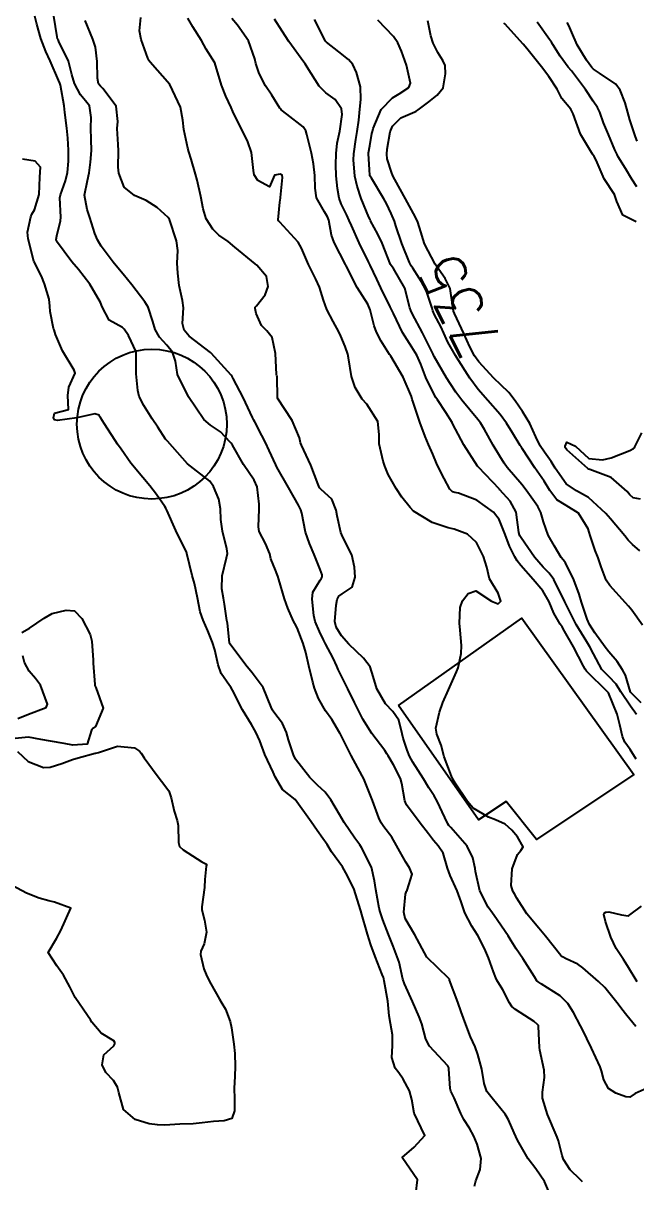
# Model space of a CAD drawing. Header units: metres. Extents: x 298520 to 308411, y 7433745 to 7450750.
# Drawn here: x 304005.7 to 304060.7, y 7440138.4 to 7440242.4 of the extents above; entities that cross this region are included whole.
import ezdxf
from ezdxf.enums import TextEntityAlignment as Align

# ---------------------------------------------------------------- set-up
doc = ezdxf.new("R2010")
doc.units = ezdxf.units.M
doc.header["$LTSCALE"] = 10
for name, color, linetype in [('Cotas', 45, 'Continuous'), ('Curvas de Nivel 1m', 11, 'Continuous'), ('Curvas de Nivel 5m', 15, 'Continuous'), ('Edificações', 30, 'Continuous')]:
    doc.layers.add(name, color=color, linetype=linetype)
doc.styles.add('Style-STANDARD', font='STANDARD.shx')

msp = doc.modelspace()

# ---------------------------------------------------------------- linework, layer by layer
at = {"layer": 'Curvas de Nivel 1m', "flags": 128}
for points, elevation in [([(304046.18, 7440138.04), (304046.3, 7440138.54), (304046.69, 7440139.55), (304046.79, 7440140.54), (304046.44, 7440141.83), (304046.14, 7440142.55), (304045.74, 7440143.24), (304045.22, 7440144.03), (304044.97, 7440144.56), (304044.36, 7440145.99), (304044.08, 7440146.58), (304044.02, 7440146.81), (304043.9, 7440148.58), (304043.89, 7440148.66), (304043.81, 7440148.84), (304042.14, 7440150.6), (304041.83, 7440151.23), (304041.45, 7440152.6), (304041.23, 7440153.24), (304040.62, 7440154.61), (304039.9, 7440156.2), (304039.77, 7440156.62), (304039.43, 7440158.14), (304039.26, 7440158.63), (304038.88, 7440159.59), (304038.48, 7440160.64), (304037.96, 7440161.94), (304037.72, 7440162.65), (304037.63, 7440163), (304037.34, 7440164.66), (304037.22, 7440165.44), (304036.94, 7440166.66), (304036.04, 7440168.45), (304035.89, 7440168.67), (304035.44, 7440169.28), (304034.5, 7440170.69), (304034.07, 7440171.39), (304033.3, 7440172.7), (304032.79, 7440173.4), (304032.11, 7440174.03), (304031.41, 7440174.73), (304030.14, 7440176.35), (304029.94, 7440176.74), (304029.51, 7440178.11), (304029.31, 7440178.75), (304028.97, 7440179.55), (304028.18, 7440180.58), (304028.05, 7440180.77), (304027.94, 7440181.02), (304027.23, 7440182.78), (304026.23, 7440184.11), (304025.66, 7440184.8), (304024.26, 7440186.68), (304024.22, 7440186.81), (304024.02, 7440188.55), (304023.98, 7440188.81), (304023.75, 7440190.27), (304023.66, 7440190.82), (304023.51, 7440191.63), (304023.55, 7440192.82), (304023.95, 7440194.42), (304024.02, 7440194.82), (304023.96, 7440195.22), (304023.57, 7440196.82), (304023.44, 7440197.87), (304023.41, 7440198.82), (304023.26, 7440199.68), (304022.78, 7440200.83), (304022.43, 7440201.29), (304020.45, 7440202.86), (304018.63, 7440204.88), (304018.47, 7440205.08), (304017.76, 7440206.16), (304017.27, 7440206.9), (304016.97, 7440207.37), (304016.51, 7440208.08), (304016.1, 7440208.91), (304015.99, 7440209.45), (304015.83, 7440210.92), (304015.84, 7440211.63), (304015.82, 7440212.92), (304015.15, 7440214.36), (304014.76, 7440214.93), (304014.59, 7440215.1), (304013.42, 7440215.76), (304012.77, 7440216.96), (304012.62, 7440217.34), (304011.67, 7440218.97), (304010.66, 7440220.29), (304010.05, 7440220.99), (304008.69, 7440222.83), (304008.65, 7440223), (304008.7, 7440223.33), (304009.05, 7440224.65), (304009.06, 7440225), (304008.99, 7440226.73), (304009.04, 7440227), (304009.5, 7440228.24), (304009.67, 7440228.99), (304009.75, 7440230.01), (304009.77, 7440230.99), (304009.71, 7440232.08), (304009.6, 7440232.99), (304009.44, 7440234.38), (304009.36, 7440234.99), (304009.03, 7440236.82), (304008.97, 7440237), (304008.86, 7440237.29), (304008.12, 7440239.01), (304007.73, 7440239.85), (304007.27, 7440241.02), (304006.92, 7440242.3), (304006.74, 7440243.03)], 726), ([(304053.08, 7440137.05), (304052.46, 7440138.47), (304051.69, 7440139.6), (304051.01, 7440140.49), (304050.05, 7440142.18), (304049.9, 7440142.5), (304049.74, 7440142.85), (304049.24, 7440144), (304048.95, 7440144.51), (304047.77, 7440145.95), (304047.29, 7440146.53), (304047.07, 7440147.25), (304046.85, 7440148.54), (304046.5, 7440149.86), (304046.24, 7440150.55), (304045.84, 7440151.46), (304045.4, 7440152.56), (304045, 7440153.7), (304044.69, 7440154.57), (304043.96, 7440156.52), (304043.95, 7440156.58), (304043.94, 7440156.61), (304043.9, 7440156.68), (304041.92, 7440158.6), (304040.84, 7440160.61), (304039.96, 7440162.07), (304039.84, 7440162.62), (304039.99, 7440164.26), (304040.08, 7440164.53), (304040.15, 7440164.62), (304040.59, 7440166.04), (304040.36, 7440166.62), (304040.03, 7440167.12), (304039.48, 7440168.07), (304039.2, 7440168.63), (304038.76, 7440169.35), (304038.06, 7440170.28), (304037.82, 7440170.65), (304037.62, 7440171.1), (304037.03, 7440172.66), (304036.31, 7440174.46), (304036.23, 7440174.67), (304036.12, 7440174.88), (304035.11, 7440176.68), (304034.16, 7440178.61), (304034.14, 7440178.66), (304034.12, 7440178.69), (304033.38, 7440179.91), (304032.82, 7440180.71), (304032.2, 7440181.79), (304031.83, 7440182.72), (304031.67, 7440183.27), (304031.32, 7440184.73), (304031.06, 7440185.92), (304030.82, 7440186.73), (304030.28, 7440188.14), (304030.08, 7440188.54), (304029.96, 7440188.74), (304029.45, 7440189.9), (304029.13, 7440190.76), (304028.62, 7440192.47), (304028.54, 7440192.77), (304028.49, 7440192.92), (304028.34, 7440193.31), (304027.92, 7440194.34), (304027.82, 7440194.77), (304027.44, 7440195.7), (304026.87, 7440196.78), (304026.8, 7440197.2), (304026.88, 7440198.78), (304026.87, 7440199.24), (304026.69, 7440200.79), (304026.43, 7440201.4), (304025.47, 7440202.8), (304024.47, 7440204.52), (304024.36, 7440204.7), (304024.26, 7440204.81), (304023.39, 7440205.73), (304022.49, 7440206.32), (304021.9, 7440206.85), (304020.52, 7440208.86), (304019.53, 7440210.87), (304019.36, 7440212.07), (304019.1, 7440212.87), (304018.58, 7440213.52), (304017.92, 7440214.22), (304017.54, 7440214.9), (304017.34, 7440215.63), (304016.9, 7440216.91), (304016.62, 7440217.39), (304015.45, 7440218.92), (304014.65, 7440219.89), (304014.17, 7440220.45), (304013.77, 7440220.94), (304012.68, 7440222.4), (304012.36, 7440222.96), (304012.12, 7440223.54), (304011.67, 7440224.97), (304011.42, 7440225.67), (304011.2, 7440226.97), (304011.46, 7440228.27), (304011.62, 7440228.97), (304011.73, 7440229.92), (304011.82, 7440230.96), (304011.79, 7440231.97), (304011.75, 7440232.97), (304011.79, 7440233.93), (304011.63, 7440234.97), (304011.29, 7440235.43), (304010.84, 7440235.97), (304010.3, 7440236.99), (304010.05, 7440237.8), (304009.75, 7440238.99), (304008.9, 7440240.76), (304008.82, 7440240.92), (304008.78, 7440241), (304008.74, 7440241.17), (304008.45, 7440243.01)], 727), ([(304055.87, 7440138.43), (304055.68, 7440138.64), (304054.78, 7440139.53), (304054.17, 7440140.45), (304054.05, 7440140.8), (304053.73, 7440142.11), (304053.62, 7440142.46), (304053.53, 7440142.67), (304052.74, 7440144.47), (304052.3, 7440145.95), (304052.28, 7440146.48), (304052.48, 7440147.79), (304052.43, 7440148.47), (304052.05, 7440150.25), (304052.02, 7440150.48), (304051.94, 7440152.39), (304051.92, 7440152.48), (304051.85, 7440152.56), (304051.53, 7440152.81), (304049.87, 7440153.9), (304049.53, 7440154.17), (304049.34, 7440154.51), (304048.73, 7440155.68), (304048.2, 7440156.53), (304048.1, 7440156.73), (304047.91, 7440157.29), (304047.44, 7440158.53), (304047.1, 7440159.37), (304046.5, 7440160.54), (304045.96, 7440161.38), (304045.33, 7440162.56), (304044.99, 7440163.55), (304044.62, 7440164.56), (304044.01, 7440165.93), (304043.77, 7440166.57), (304043.38, 7440167.92), (304042.94, 7440168.59), (304042.51, 7440169.06), (304042.05, 7440169.65), (304041.32, 7440170.61), (304040.09, 7440172.26), (304039.94, 7440172.62), (304039.67, 7440174.19), (304039.54, 7440174.63), (304038.93, 7440175.84), (304038.44, 7440176.65), (304038.33, 7440176.84), (304038.15, 7440177.13), (304036.99, 7440178.66), (304036.18, 7440179.94), (304035.8, 7440180.67), (304035.41, 7440181.46), (304034.82, 7440182.68), (304034.22, 7440183.86), (304033.95, 7440184.41), (304033.83, 7440184.7), (304033.51, 7440185.43), (304032.83, 7440186.71), (304032.64, 7440187.08), (304032.27, 7440187.82), (304031.89, 7440188.72), (304031.76, 7440189.25), (304031.61, 7440190.73), (304031.68, 7440191.35), (304032.33, 7440192.43), (304032.46, 7440192.59), (304032.53, 7440192.72), (304032.51, 7440192.9), (304032.34, 7440193.39), (304031.81, 7440194.73), (304031.37, 7440195.72), (304031.02, 7440196.73), (304030.7, 7440198.44), (304030.61, 7440198.74), (304030.41, 7440199.16), (304029.51, 7440200.75), (304028.45, 7440202.56), (304028.35, 7440202.76), (304027.77, 7440204.07), (304027.43, 7440204.78), (304027.1, 7440205.4), (304026.49, 7440206.63), (304026.4, 7440206.79), (304026.27, 7440207.02), (304025.42, 7440208.8), (304024.54, 7440210.52), (304024.43, 7440210.7), (304024.35, 7440210.81), (304022.57, 7440212.78), (304022.51, 7440212.84), (304020.59, 7440214.32), (304020.13, 7440214.86), (304020, 7440215.46), (304020.08, 7440216.87), (304019.99, 7440217.5), (304019.7, 7440218.87), (304019.57, 7440219.96), (304019.5, 7440220.87), (304019.56, 7440221.99), (304019.46, 7440222.87), (304018.82, 7440224.78), (304018.77, 7440224.88), (304018.71, 7440224.97), (304017.7, 7440225.87), (304016.73, 7440226.5), (304015.69, 7440226.92), (304014.74, 7440227.69), (304014.27, 7440228.93), (304014.22, 7440229.49), (304014.24, 7440230.94), (304014.21, 7440231.52), (304014.12, 7440232.94), (304014.18, 7440233.57), (304014.03, 7440234.94), (304012.85, 7440236.52), (304012.63, 7440236.73), (304012.45, 7440236.96), (304012.35, 7440237.47), (304012.32, 7440238.96), (304012.17, 7440240.23), (304011.93, 7440240.96), (304011.26, 7440242.64)], 728), ([(304061.42, 7440146.73), (304060.61, 7440146.37), (304060.12, 7440146.04), (304059.78, 7440146.06), (304058.86, 7440146.39), (304058.2, 7440146.82), (304057.79, 7440147.6), (304057.59, 7440148.41), (304057.47, 7440148.75), (304056.7, 7440150.42), (304055.85, 7440152.16), (304055.71, 7440152.43), (304055.06, 7440153.64), (304054.56, 7440154.45), (304053.88, 7440155.12), (304052.16, 7440156.21), (304051.9, 7440156.37), (304051.79, 7440156.48), (304051.57, 7440156.82), (304050.52, 7440158.49), (304049.93, 7440159.34), (304049.48, 7440160.05), (304049.21, 7440160.51), (304047.97, 7440162.32), (304047.82, 7440162.53), (304047.43, 7440163.09), (304046.67, 7440164.54), (304046.29, 7440166.27), (304046.26, 7440166.55), (304046.03, 7440167.52), (304045.53, 7440168.56), (304044.06, 7440170.24), (304043.9, 7440170.41), (304043.79, 7440170.57), (304043.52, 7440171.13), (304042.83, 7440172.59), (304042.57, 7440173.07), (304042.1, 7440173.8), (304041.6, 7440174.61), (304040.65, 7440176.1), (304040.36, 7440176.62), (304040.15, 7440177.17), (304039.79, 7440178.25), (304039.69, 7440178.63), (304039.4, 7440179.86), (304038.85, 7440180.64), (304038.19, 7440181.33), (304037.43, 7440182.66), (304037.11, 7440183.77), (304036.84, 7440184.66), (304036.24, 7440185.41), (304034.91, 7440186.68), (304034.27, 7440187.43), (304033.79, 7440188.21), (304033.67, 7440188.7), (304033.79, 7440190.19), (304033.87, 7440190.7), (304034.01, 7440190.99), (304034.31, 7440191.21), (304035.21, 7440191.79), (304035.49, 7440192.68), (304035.42, 7440193.6), (304035.19, 7440194.68), (304034.38, 7440196.27), (304034.21, 7440196.69), (304033.88, 7440198.18), (304033.79, 7440198.7), (304033.4, 7440199.69), (304032.42, 7440200.56), (304032.28, 7440200.72), (304032.16, 7440200.99), (304031.5, 7440202.73), (304030.68, 7440204.53), (304030.59, 7440204.74), (304030.48, 7440205.19), (304029.84, 7440206.75), (304028.52, 7440208.76), (304028.47, 7440210.69), (304028.46, 7440210.76), (304028.43, 7440210.88), (304028.32, 7440212.76), (304028.02, 7440214.2), (304027.57, 7440214.78), (304027.09, 7440215.27), (304026.61, 7440216.35), (304026.5, 7440216.79), (304026.5, 7440216.91), (304026.62, 7440217.04), (304027.4, 7440218.01), (304027.67, 7440218.77), (304027.54, 7440219.67), (304026.66, 7440220.68), (304026.52, 7440220.79), (304024.69, 7440222.3), (304024.08, 7440222.82), (304023.26, 7440223.39), (304022.7, 7440223.9), (304022.11, 7440224.85), (304021.84, 7440225.73), (304021.64, 7440226.85), (304021.31, 7440228.3), (304021.16, 7440228.86), (304020.78, 7440230.19), (304020.56, 7440230.86), (304020.47, 7440231.18), (304020.1, 7440232.87), (304020.01, 7440233.68), (304019.8, 7440234.87), (304018.85, 7440236.88), (304017.1, 7440238.91), (304017, 7440239.03), (304016.89, 7440239.25), (304016.29, 7440240.92), (304016.13, 7440241.7), (304016.25, 7440242.92)], 729), ([(304060.69, 7440176.37), (304060.15, 7440177.24), (304059.67, 7440177.9), (304059.46, 7440178.39), (304059.23, 7440179.45), (304059, 7440180.4), (304058.21, 7440182.31), (304058.14, 7440182.41), (304056.23, 7440184.27), (304056.11, 7440184.43), (304055.96, 7440184.71), (304055.08, 7440186.44), (304054.28, 7440187.86), (304054.05, 7440188.22), (304053.88, 7440188.46), (304053.3, 7440189.47), (304052.88, 7440190.47), (304052.32, 7440191.46), (304051.46, 7440192.49), (304050.35, 7440193.75), (304050.01, 7440194.16), (304049.8, 7440194.51), (304049.33, 7440195.48), (304048.94, 7440196.52), (304048.39, 7440197.87), (304047.91, 7440198.53), (304046.41, 7440199.61), (304044.76, 7440200.22), (304044.42, 7440200.29), (304044.21, 7440200.36), (304043.99, 7440200.58), (304043.47, 7440201.55), (304042.92, 7440202.59), (304042.78, 7440202.92), (304042.46, 7440203.74), (304042.07, 7440204.6), (304041.77, 7440205.32), (304041.27, 7440206.61), (304040.65, 7440208.49), (304040.61, 7440208.62), (304040.53, 7440208.89), (304039.78, 7440210.63), (304038.68, 7440212.53), (304038.6, 7440212.64), (304038.57, 7440212.68), (304037.81, 7440213.88), (304037.4, 7440214.66), (304037.19, 7440215.25), (304036.84, 7440216.67), (304036.62, 7440217.19), (304035.66, 7440218.68), (304034.66, 7440220.62), (304034.64, 7440220.67), (304034.63, 7440220.69), (304034.61, 7440220.75), (304033.6, 7440222.71), (304033.37, 7440223.38), (304033.12, 7440224.71), (304033.01, 7440225.01), (304032.72, 7440225.47), (304032.02, 7440226.73), (304031.89, 7440227.58), (304031.86, 7440228.73), (304031.74, 7440229.77), (304031.56, 7440230.73), (304031.15, 7440232.4), (304031.05, 7440232.74), (304030.82, 7440233.09), (304029.35, 7440234.23), (304028.83, 7440234.63), (304028.77, 7440234.7), (304028.73, 7440234.76), (304028, 7440235.93), (304027.43, 7440236.78), (304026.87, 7440237.88), (304026.57, 7440238.79), (304026.48, 7440239.2), (304025.91, 7440240.8), (304024.92, 7440242.23), (304024.4, 7440242.82)], 731), ([(304060.74, 7440180.37), (304060.19, 7440181.11), (304059.33, 7440182.39), (304058.91, 7440183.09), (304058.23, 7440183.77), (304057.63, 7440184.42), (304056.87, 7440185.8), (304056.55, 7440186.43), (304056.26, 7440186.88), (304055.32, 7440188.44), (304054.33, 7440190.42), (304054.32, 7440190.45), (304054.3, 7440190.49), (304053.32, 7440192.47), (304052.9, 7440193.04), (304052.34, 7440193.59), (304051.58, 7440194.49), (304050.37, 7440196.22), (304050.26, 7440196.39), (304050.22, 7440196.5), (304050.17, 7440196.7), (304049.94, 7440198.51), (304049.4, 7440199.5), (304048.47, 7440200.53), (304048.42, 7440200.58), (304046.54, 7440202.55), (304046.45, 7440202.66), (304045.23, 7440204.56), (304044.49, 7440205.96), (304044.29, 7440206.37), (304044.18, 7440206.57), (304043.63, 7440207.46), (304042.87, 7440208.59), (304042.72, 7440208.8), (304042.53, 7440209.13), (304041.82, 7440210.61), (304041.36, 7440211.81), (304041.02, 7440212.62), (304040.58, 7440213.34), (304039.74, 7440214.63), (304038.91, 7440216.34), (304038.77, 7440216.64), (304038.62, 7440216.96), (304037.78, 7440218.65), (304037.42, 7440219.42), (304036.83, 7440220.67), (304036.67, 7440220.99), (304035.85, 7440222.68), (304035.15, 7440224.24), (304034.95, 7440224.69), (304034.72, 7440225.17), (304034.23, 7440226.2), (304034.05, 7440226.7), (304033.9, 7440227.55), (304033.78, 7440228.7), (304033.74, 7440229.68), (304033.77, 7440230.71), (304033.88, 7440231.62), (304034.11, 7440232.7), (304034.32, 7440234.19), (304034.26, 7440234.7), (304033.69, 7440235.56), (304032.85, 7440236.16), (304032.25, 7440236.73), (304031.17, 7440238.45), (304030.99, 7440238.74), (304030.88, 7440238.89), (304029.54, 7440240.75), (304028.92, 7440241.69), (304028.23, 7440242.77)], 732), ([(304061.16, 7440181.41), (304060.21, 7440182.35), (304060.19, 7440182.38), (304059.73, 7440183.89), (304059.47, 7440184.39), (304058.98, 7440185.13), (304058.25, 7440185.98), (304057.91, 7440186.41), (304056.98, 7440187.71), (304056.5, 7440188.43), (304056.29, 7440188.92), (304055.8, 7440190.44), (304055.57, 7440191.18), (304055.11, 7440192.44), (304054.35, 7440193.98), (304054.15, 7440194.25), (304053.98, 7440194.46), (304053.38, 7440195.48), (304052.81, 7440196.47), (304052.39, 7440197.65), (304052.15, 7440198.48), (304051.87, 7440199.03), (304050.82, 7440200.5), (304050.43, 7440200.99), (304049.13, 7440202.52), (304048.85, 7440202.92), (304048.46, 7440203.56), (304047.87, 7440204.54), (304047.09, 7440205.95), (304046.72, 7440206.55), (304046.5, 7440206.83), (304045.06, 7440208.56), (304044.53, 7440209.29), (304044.02, 7440210.06), (304043.68, 7440210.58), (304042.57, 7440212.5), (304042.52, 7440212.6), (304042.47, 7440212.71), (304041.51, 7440214.61), (304040.61, 7440216.34), (304040.47, 7440216.62), (304040.39, 7440216.85), (304039.95, 7440218.63), (304038.91, 7440220.39), (304038.71, 7440220.64), (304038.66, 7440220.73), (304037.9, 7440222.65), (304037.52, 7440223.48), (304036.87, 7440224.67), (304036.82, 7440224.77), (304036.72, 7440224.98), (304036.03, 7440226.68), (304035.65, 7440227.78), (304035.44, 7440228.68), (304035.33, 7440230.13), (304035.36, 7440230.68), (304035.53, 7440231.95), (304035.65, 7440232.68), (304035.81, 7440233.69), (304035.91, 7440234.68), (304035.98, 7440235.54), (304035.96, 7440236.68), (304035.6, 7440237.96), (304035.28, 7440238.69), (304034.89, 7440239.13), (304034.02, 7440239.82), (304032.9, 7440240.69), (304032.87, 7440240.72), (304032.83, 7440240.79), (304031.84, 7440242.73)], 733), ([(304061.28, 7440188.37), (304060.3, 7440189.74), (304060, 7440190.08), (304059.73, 7440190.39), (304058.33, 7440191.95), (304058.01, 7440192.41), (304057.55, 7440193.62), (304057.29, 7440194.42), (304057.03, 7440195.09), (304056.56, 7440196.43), (304056.38, 7440197.04), (304055.52, 7440198.44), (304054.41, 7440199.12), (304053.59, 7440199.64), (304052.96, 7440200.47), (304052.44, 7440201.31), (304051.59, 7440202.49), (304050.47, 7440204.24), (304050.37, 7440204.4), (304050.3, 7440204.5), (304049.6, 7440205.63), (304049.06, 7440206.52), (304048.5, 7440207.28), (304047.4, 7440208.54), (304046.53, 7440209.53), (304045.76, 7440210.56), (304044.57, 7440212.44), (304044.49, 7440212.57), (304043.79, 7440213.78), (304043.43, 7440214.59), (304043.18, 7440215.17), (304042.61, 7440216.24), (304042.44, 7440216.6), (304042.38, 7440216.84), (304041.79, 7440218.61), (304040.66, 7440220.41), (304040.51, 7440220.62), (304040.36, 7440220.93), (304039.68, 7440222.63), (304039.14, 7440224.21), (304039, 7440224.64), (304038.72, 7440225.32), (304038.29, 7440226.21), (304038.06, 7440226.65), (304036.94, 7440228.49), (304036.83, 7440228.67), (304036.81, 7440228.72), (304036.77, 7440229.27), (304036.69, 7440230.67), (304036.69, 7440230.77), (304036.79, 7440231.38), (304036.99, 7440232.49), (304037.03, 7440232.67), (304037.11, 7440232.96), (304037.82, 7440234.66), (304038.84, 7440235.7), (304039.44, 7440236.05), (304040.31, 7440236.63), (304040.46, 7440237.02), (304040.08, 7440238.63), (304039.64, 7440239.88), (304039.3, 7440240.64), (304038.91, 7440241.21), (304037.52, 7440242.66)], 734), ([(304060.71, 7440224.57), (304059.49, 7440225.17), (304058.97, 7440226.41), (304058.74, 7440227.01), (304057.83, 7440228.42), (304057.1, 7440230.11), (304056.93, 7440230.43), (304056.79, 7440230.65), (304055.71, 7440232.44), (304055.03, 7440234.25), (304054.96, 7440234.45), (304054.84, 7440234.69), (304054.04, 7440235.65), (304053.6, 7440236.47), (304052.87, 7440237.62), (304052.2, 7440238.49), (304050.9, 7440240.12), (304050.57, 7440240.5), (304048.92, 7440242.33), (304048.81, 7440242.41)], 736), ([(304060.75, 7440227.72), (304060.32, 7440228.39), (304059.75, 7440229.37), (304059.08, 7440230.41), (304058.98, 7440230.6), (304058.79, 7440231.03), (304058.2, 7440232.42), (304057.78, 7440233.46), (304057.43, 7440234.42), (304057.23, 7440234.82), (304056.84, 7440235.4), (304056.14, 7440236.44), (304054.88, 7440238.11), (304054.6, 7440238.45), (304053.87, 7440239.45), (304053.23, 7440240.48), (304053.11, 7440240.68), (304052.91, 7440240.94), (304051.82, 7440242.49)], 737), ([(304060.8, 7440231.81), (304060.63, 7440232.21), (304060.57, 7440232.38), (304060.14, 7440233.71), (304059.94, 7440234.39), (304059.7, 7440235.26), (304059.25, 7440236.4), (304058.86, 7440236.91), (304057.4, 7440237.9), (304056.88, 7440238.27), (304056.73, 7440238.43), (304056.24, 7440239.09), (304055.4, 7440240.45), (304054.91, 7440241.55), (304054.65, 7440242.19), (304054.5, 7440242.46)], 738), ([(304061.1, 7440199.69), (304060.42, 7440199.82), (304060.12, 7440200.09), (304059.88, 7440200.39), (304058.44, 7440201.63), (304056.53, 7440202.35), (304056.45, 7440202.38), (304056.37, 7440202.43), (304054.47, 7440204.13), (304054.34, 7440204.32), (304054.32, 7440204.45), (304054.48, 7440204.81), (304055.25, 7440204.44), (304056.46, 7440203.33), (304057.67, 7440203.21), (304058.46, 7440203.4), (304060.14, 7440204.06), (304060.47, 7440204.24), (304060.55, 7440204.3), (304060.59, 7440204.38), (304061.22, 7440205.64)], 736), ([(304060.78, 7440156.37), (304059.92, 7440157.81), (304059.7, 7440158.16), (304059.55, 7440158.39), (304058.91, 7440159.37), (304058.41, 7440160.4), (304057.96, 7440161.8), (304057.81, 7440162.41), (304057.84, 7440162.54), (304057.98, 7440162.64), (304058.23, 7440162.66), (304059.38, 7440162.39), (304059.97, 7440162.31), (304060.03, 7440162.32), (304060.12, 7440162.38), (304061.17, 7440163.18)], 731)]:
    msp.add_lwpolyline(points, dxfattribs=dict(at, elevation=elevation))
at = {"layer": 'Curvas de Nivel 5m', "flags": 128}
for points, elevation in [([(304060.67, 7440152.37), (304059.86, 7440153.35), (304059.42, 7440153.94), (304059.07, 7440154.39), (304057.89, 7440155.86), (304057.33, 7440156.42), (304055.92, 7440157.65), (304055.46, 7440157.98), (304054.43, 7440158.45), (304054.08, 7440158.62), (304053.93, 7440158.76), (304052.56, 7440160.47), (304051.95, 7440161.2), (304050.88, 7440162.49), (304049.99, 7440163.9), (304049.77, 7440164.28), (304049.63, 7440164.51), (304049.47, 7440165.04), (304049.56, 7440166.51), (304050.04, 7440167.81), (304050.35, 7440168.18), (304050.56, 7440168.49), (304050.05, 7440169.39), (304049.53, 7440169.98), (304048.93, 7440170.52), (304048.07, 7440170.92), (304047.45, 7440171.16), (304046.08, 7440171.97), (304045.57, 7440172.56), (304044.47, 7440174.21), (304044.25, 7440174.57), (304044.12, 7440174.83), (304043.47, 7440176.58), (304043.19, 7440177.62), (304042.81, 7440178.59), (304042.72, 7440179.15), (304043.06, 7440180.59), (304043.34, 7440181.44), (304043.85, 7440182.58), (304044.22, 7440183.39), (304044.58, 7440184.21), (304044.71, 7440184.57), (304044.99, 7440185.83), (304045.01, 7440186.56), (304044.9, 7440187.94), (304044.84, 7440188.56), (304044.89, 7440189.97), (304045.1, 7440190.56), (304045.63, 7440191.24), (304046.32, 7440191.45), (304047.72, 7440190.54), (304048.3, 7440190.31), (304048.54, 7440190.53), (304048.31, 7440191.27), (304047.54, 7440192.54), (304047.3, 7440193.58), (304047, 7440194.54), (304046.37, 7440195.8), (304045.56, 7440196.56), (304044.38, 7440197.01), (304043.83, 7440197.13), (304042.39, 7440197.61), (304040.73, 7440198.62), (304040.41, 7440198.93), (304039.67, 7440199.88), (304039.15, 7440200.64), (304038.44, 7440201.89), (304038.14, 7440202.65), (304038, 7440203.11), (304037.65, 7440204.66), (304037.64, 7440205.5), (304037.53, 7440206.66), (304036.52, 7440208.2), (304036.11, 7440208.67), (304035.49, 7440209.72), (304035.14, 7440210.68), (304034.88, 7440212.37), (304034.82, 7440212.69), (304034.58, 7440213.38), (304034.2, 7440214.31), (304034.02, 7440214.7), (304033.51, 7440215.62), (304032.93, 7440216.72), (304032.63, 7440217.54), (304032.28, 7440218.72), (304031.95, 7440219.42), (304031.29, 7440220.73), (304030.68, 7440222.2), (304030.37, 7440222.74), (304028.71, 7440224.55), (304028.61, 7440224.66), (304028.56, 7440224.76), (304028.73, 7440226.35), (304028.78, 7440226.71), (304028.78, 7440226.76), (304028.97, 7440228.55), (304028.93, 7440228.76), (304028.76, 7440228.86), (304028.25, 7440228.77), (304027.8, 7440227.72), (304026.76, 7440228.27), (304026.42, 7440228.79), (304026.37, 7440229.19), (304026.19, 7440230.8), (304025.86, 7440231.74), (304025.34, 7440232.8), (304024.82, 7440233.79), (304024.49, 7440234.47), (304024.34, 7440234.82), (304023.88, 7440235.86), (304023.5, 7440236.83), (304022.88, 7440238.84), (304022.11, 7440240.05), (304021.68, 7440240.85), (304020.92, 7440242.06), (304020.46, 7440242.86)], 730), ([(304061.02, 7440195.04), (304060.37, 7440195.61), (304059.99, 7440196), (304059.68, 7440196.39), (304058.4, 7440197.91), (304057.97, 7440198.41), (304056.42, 7440199.85), (304055.33, 7440200.44), (304054.43, 7440201.05), (304053.44, 7440202.47), (304053.07, 7440203.08), (304052.47, 7440203.9), (304052.07, 7440204.48), (304051.68, 7440205.29), (304051.16, 7440206.49), (304050.51, 7440207.55), (304049.85, 7440208.51), (304049.27, 7440209.26), (304048.54, 7440209.95), (304047.92, 7440210.54), (304046.57, 7440212.02), (304046.19, 7440212.55), (304045.77, 7440213.37), (304045.24, 7440214.56), (304044.61, 7440215.91), (304044.4, 7440216.36), (304044.32, 7440216.57), (304044.24, 7440216.96), (304044, 7440218.58), (304043.57, 7440219.5), (304042.78, 7440220.6), (304042.67, 7440220.77), (304041.71, 7440222.61), (304041.25, 7440224.07), (304041.08, 7440224.62), (304040.72, 7440225.32), (304040, 7440226.63), (304039.03, 7440228.37), (304038.89, 7440228.64), (304038.77, 7440228.93), (304038.35, 7440230.22), (304038.31, 7440230.65), (304038.35, 7440231.08), (304038.63, 7440232.64), (304038.82, 7440233.16), (304039.57, 7440233.89), (304040.83, 7440234.43), (304040.96, 7440234.49), (304041.13, 7440234.62), (304042.1, 7440235.35), (304042.85, 7440235.93), (304043.37, 7440236.59), (304043.6, 7440237.86), (304043.55, 7440238.59), (304043.35, 7440239.05), (304042.89, 7440239.77), (304042.49, 7440240.6), (304042.27, 7440241.25), (304042.01, 7440242.61)], 735), ([(304040.92, 7440137.36), (304041.08, 7440138.61), (304039.71, 7440140.62), (304040.77, 7440141.56), (304041.73, 7440142.6), (304040.79, 7440144.61), (304040.56, 7440145.82), (304040.35, 7440146.61), (304039.79, 7440147.66), (304039.39, 7440148.21), (304039.06, 7440148.63), (304038.76, 7440149.59), (304038.82, 7440150.64), (304038.84, 7440151.64), (304038.66, 7440152.64), (304038.54, 7440153.32), (304038.4, 7440154.64), (304038.09, 7440156.46), (304038.04, 7440156.65), (304038.01, 7440156.76), (304037.91, 7440157.04), (304037.28, 7440158.66), (304036.9, 7440159.69), (304036.59, 7440160.66), (304036.02, 7440162.62), (304036.01, 7440162.67), (304035.97, 7440162.84), (304035.38, 7440164.68), (304034.8, 7440165.9), (304034.35, 7440166.69), (304034.03, 7440167.16), (304033.37, 7440168.04), (304032.97, 7440168.71), (304032.58, 7440169.24), (304032.06, 7440169.95), (304031.53, 7440170.73), (304030.09, 7440172.74), (304028.97, 7440173.63), (304028.3, 7440174.77), (304028.12, 7440175.19), (304027.37, 7440176.78), (304026.92, 7440178.02), (304026.57, 7440178.79), (304026.17, 7440179.46), (304025.36, 7440180.8), (304024.46, 7440182.55), (304024.33, 7440182.81), (304024.21, 7440182.97), (304023.46, 7440184.05), (304023.2, 7440184.83), (304022.9, 7440186.18), (304022.69, 7440186.83), (304022.57, 7440187.14), (304022.27, 7440187.89), (304021.83, 7440188.84), (304021.57, 7440189.57), (304021.32, 7440190.85), (304021.07, 7440192.11), (304020.87, 7440192.85), (304020.39, 7440194.82), (304020.38, 7440194.86), (304020.35, 7440194.94), (304019.4, 7440196.87), (304018.59, 7440198.69), (304018.5, 7440198.88), (304018.4, 7440199.03), (304017.65, 7440200.12), (304017.06, 7440200.9), (304016.43, 7440201.62), (304015.35, 7440202.92), (304014.47, 7440204.18), (304014.16, 7440204.63), (304013.95, 7440204.94), (304012.96, 7440206.49), (304012.65, 7440206.96), (304012.6, 7440207.05), (304012.51, 7440207.24), (304012.12, 7440207.36), (304010.5, 7440206.98), (304008.76, 7440206.74), (304008.5, 7440206.81), (304008.4, 7440207), (304008.51, 7440207.4), (304009.77, 7440207.73), (304009.7, 7440208.99), (304009.78, 7440209.73), (304010.36, 7440210.98), (304010.27, 7440211.26), (304009.21, 7440212.99), (304008.59, 7440214.46), (304008.46, 7440214.87), (304008.42, 7440215), (304008.12, 7440216.52), (304008.09, 7440217.01), (304008.01, 7440217.62), (304007.6, 7440219.02), (304007.32, 7440219.69), (304006.66, 7440221.03), (304006.13, 7440223.04), (304006.09, 7440223.64), (304006.39, 7440225.03), (304006.48, 7440225.27), (304006.72, 7440225.64), (304007.14, 7440227.02), (304007.2, 7440228.58), (304007.23, 7440229.02), (304007.24, 7440229.49), (304006.77, 7440230.03), (304005.64, 7440230.18)], 725), ([(304005.58, 7440187.73), (304006.27, 7440188.1), (304007.56, 7440189.01), (304008.29, 7440189.43), (304009.55, 7440189.73), (304010.29, 7440189.66), (304010.95, 7440188.97), (304011.7, 7440187.54), (304011.86, 7440186.96), (304011.97, 7440185.23), (304011.98, 7440184.96), (304012.11, 7440183.07), (304012.12, 7440182.96), (304012.21, 7440182.78), (304012.87, 7440180.95), (304012.17, 7440179.3), (304011.98, 7440179.14), (304011.82, 7440178.96), (304011.42, 7440177.7), (304010.15, 7440177.63), (304009.38, 7440177.76), (304008.15, 7440177.98), (304007.27, 7440178.13), (304006.16, 7440178.33), (304004.96, 7440178.23)], 725), ([(304005.2, 7440180.01), (304006.18, 7440180.39), (304007.75, 7440181.01), (304007.88, 7440181.31), (304007.24, 7440183.01), (304006.79, 7440183.59), (304006.23, 7440184.27), (304005.8, 7440185.03), (304005.66, 7440185.62)], 725), ([(304005.19, 7440177.04), (304006.13, 7440176.15), (304007.51, 7440175.62), (304008.12, 7440175.64), (304009.15, 7440175.96), (304010.13, 7440176.32), (304010.62, 7440176.49), (304012.14, 7440176.89), (304012.2, 7440176.9), (304012.45, 7440176.96), (304014.15, 7440177.53), (304015.68, 7440177.38), (304016.14, 7440177.09), (304016.28, 7440176.91), (304016.55, 7440176.49), (304017.7, 7440174.89), (304018.11, 7440174.4), (304018.75, 7440173.53), (304018.97, 7440172.88), (304019.24, 7440171.71), (304019.51, 7440170.87), (304019.59, 7440170.4), (304019.62, 7440168.87), (304019.72, 7440168.54), (304020.04, 7440168.23), (304021.71, 7440167.16), (304022.02, 7440167.01), (304022.13, 7440166.94), (304022.13, 7440166.84), (304022.11, 7440166.75), (304022, 7440165.57), (304021.96, 7440164.87), (304021.96, 7440164.84), (304021.72, 7440163.1), (304021.72, 7440162.84), (304021.96, 7440161.91), (304022.14, 7440160.84), (304021.93, 7440159.78), (304021.64, 7440159.13), (304021.59, 7440158.84), (304021.91, 7440157.56), (304022.1, 7440157.03), (304022.19, 7440156.84), (304022.53, 7440156.2), (304023.3, 7440154.82), (304023.53, 7440154.48), (304023.86, 7440153.92), (304024.27, 7440152.81), (304024.38, 7440152.27), (304024.58, 7440150.8), (304024.67, 7440149.95), (304024.72, 7440148.8), (304024.67, 7440147.93), (304024.61, 7440146.8), (304024.64, 7440145.93), (304024.66, 7440144.8), (304024.42, 7440144.12), (304023.74, 7440143.9), (304022.78, 7440143.86), (304021.74, 7440143.72), (304020.95, 7440143.64), (304019.74, 7440143.61), (304018.39, 7440143.53), (304017.74, 7440143.54), (304016.99, 7440143.65), (304015.74, 7440144.04), (304014.68, 7440144.92), (304014.26, 7440146.44), (304014.14, 7440146.93), (304013.79, 7440147.53), (304013.12, 7440148.26), (304012.77, 7440148.95), (304012.93, 7440149.83), (304013.83, 7440150.64), (304013.93, 7440150.83), (304013.93, 7440150.93), (304013.83, 7440151.1), (304012.68, 7440151.79), (304011.85, 7440152.76), (304011.73, 7440152.96), (304011.46, 7440153.36), (304010.37, 7440154.98), (304009.89, 7440155.92), (304009.32, 7440156.99), (304008.72, 7440157.81), (304007.92, 7440159.01), (304008.67, 7440160.27), (304009.07, 7440160.99), (304009.97, 7440162.98), (304008.5, 7440163.52), (304007.98, 7440163.65), (304007.12, 7440163.88), (304005.99, 7440164.35), (304004.69, 7440165.04)], 725)]:
    msp.add_lwpolyline(points, dxfattribs=dict(at, elevation=elevation))
at = {"layer": 'Edificações'}
msp.add_lwpolyline([(304039.36, 7440181.19), (304050.44, 7440189), (304060.49, 7440174.99), (304051.75, 7440169.14), (304049.03, 7440172.55), (304046.54, 7440170.93)], close=True, dxfattribs=at)
msp.add_circle((304017.24, 7440206.42), 6.72, dxfattribs=at)

# ---------------------------------------------------------------- texts
at = {"layer": 'Cotas', "style": 'Style-STANDARD'}
msp.add_text('735', height=4, rotation=117.1835, dxfattribs=at).set_placement((304044.86, 7440217.03, 735), align=Align.MIDDLE_CENTER)

doc.saveas('drawing.dxf')
